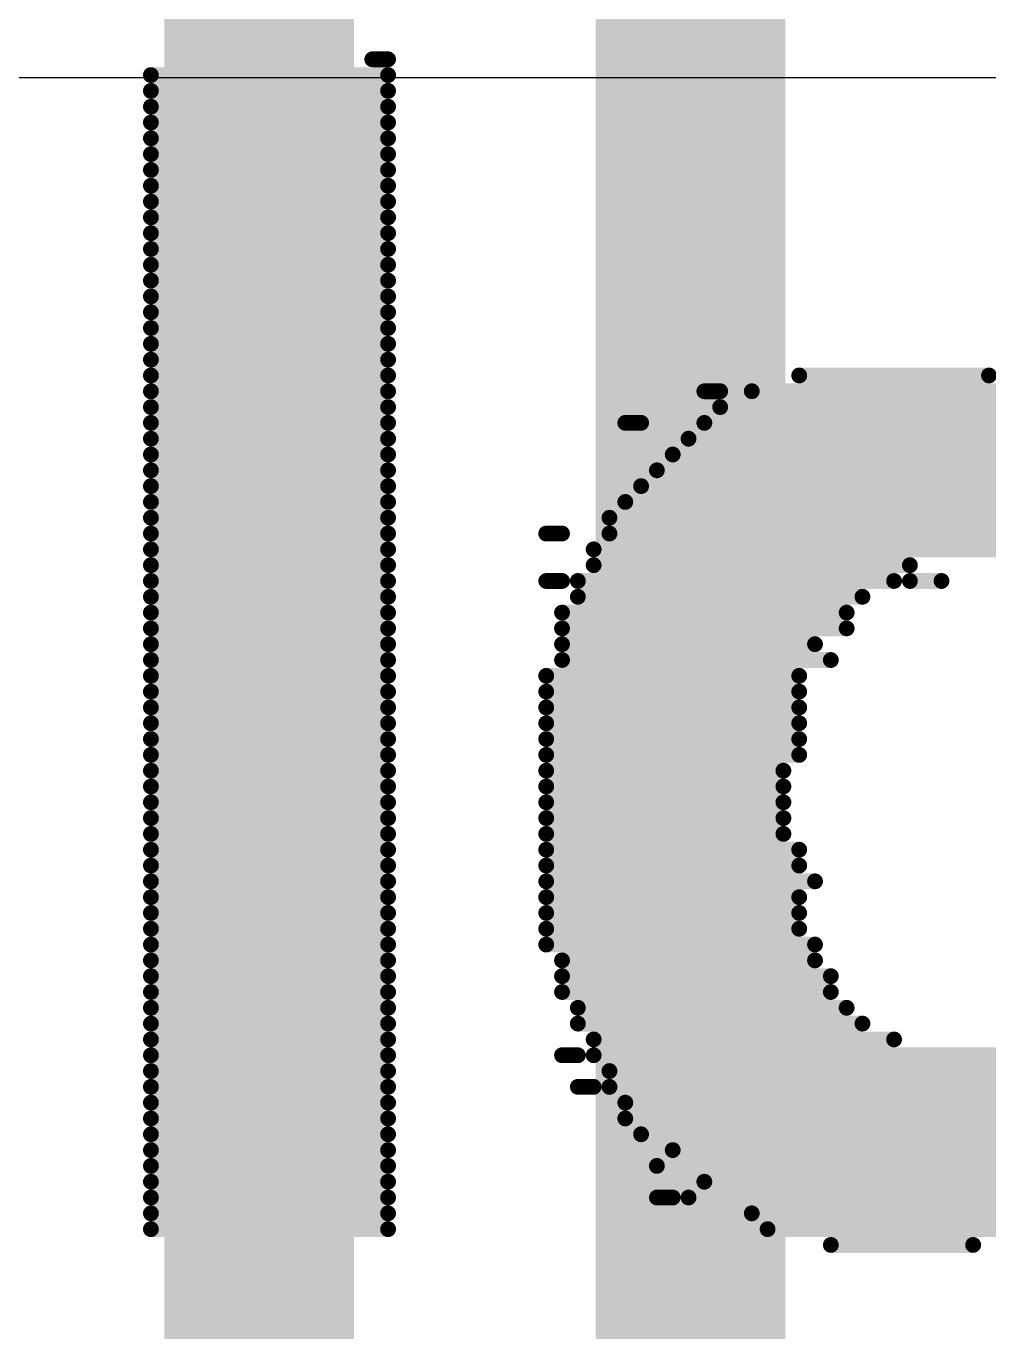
# Model space of a CAD drawing. Header units: inches. Extents: x -5 to 247, y -53 to 67.
# Drawn here: x 24.499 to 26.045, y -20.943 to -18.846 of the extents above; entities that cross this region are included whole.
import ezdxf

# ---------------------------------------------------------------- set-up
doc = ezdxf.new("R2010")
doc.units = ezdxf.units.IN
for name, color, linetype in [('Bottom Layer', 5, 'Continuous'), ('Bottom Overlay', 54, 'Continuous'), ('Top Layer', 1, 'Continuous')]:
    doc.layers.add(name, color=color, linetype=linetype)

msp = doc.modelspace()

# ---------------------------------------------------------------- linework, layer by layer
at = {"layer": 'Bottom Layer'}
msp.add_line((20.8785, -18.928), (27.3733, -18.928), dxfattribs=at)
at = {"layer": 'Bottom Overlay'}
for points in [[(25.0547, -18.8988, 0.0254, 0.0254, 0), (25.0801, -18.8988, 0.0254, 0.0254, 0)], [(24.6991, -18.9242, 0.0254, 0.0254, 0), (25.0801, -18.9242, 0.0254, 0.0254, 0)], [(24.6991, -18.9496, 0.0254, 0.0254, 0), (25.0801, -18.9496, 0.0254, 0.0254, 0)], [(24.6991, -18.975, 0.0254, 0.0254, 0), (25.0801, -18.975, 0.0254, 0.0254, 0)], [(24.6991, -19.0004, 0.0254, 0.0254, 0), (25.0801, -19.0004, 0.0254, 0.0254, 0)], [(24.6991, -19.0258, 0.0254, 0.0254, 0), (25.0801, -19.0258, 0.0254, 0.0254, 0)], [(24.6991, -19.0512, 0.0254, 0.0254, 0), (25.0801, -19.0512, 0.0254, 0.0254, 0)], [(24.6991, -19.0766, 0.0254, 0.0254, 0), (25.0801, -19.0766, 0.0254, 0.0254, 0)], [(24.6991, -19.102, 0.0254, 0.0254, 0), (25.0801, -19.102, 0.0254, 0.0254, 0)], [(24.6991, -19.1274, 0.0254, 0.0254, 0), (25.0801, -19.1274, 0.0254, 0.0254, 0)], [(24.6991, -19.1528, 0.0254, 0.0254, 0), (25.0801, -19.1528, 0.0254, 0.0254, 0)], [(24.6991, -19.1782, 0.0254, 0.0254, 0), (25.0801, -19.1782, 0.0254, 0.0254, 0)], [(24.6991, -19.2036, 0.0254, 0.0254, 0), (25.0801, -19.2036, 0.0254, 0.0254, 0)], [(24.6991, -19.229, 0.0254, 0.0254, 0), (25.0801, -19.229, 0.0254, 0.0254, 0)], [(24.6991, -19.2544, 0.0254, 0.0254, 0), (25.0801, -19.2544, 0.0254, 0.0254, 0)], [(24.6991, -19.2798, 0.0254, 0.0254, 0), (25.0801, -19.2798, 0.0254, 0.0254, 0)], [(24.6991, -19.3052, 0.0254, 0.0254, 0), (25.0801, -19.3052, 0.0254, 0.0254, 0)], [(24.6991, -19.3306, 0.0254, 0.0254, 0), (25.0801, -19.3306, 0.0254, 0.0254, 0)], [(24.6991, -19.356, 0.0254, 0.0254, 0), (25.0801, -19.356, 0.0254, 0.0254, 0)], [(24.6991, -19.3814, 0.0254, 0.0254, 0), (25.0801, -19.3814, 0.0254, 0.0254, 0)], [(24.6991, -19.4068, 0.0254, 0.0254, 0), (25.0801, -19.4068, 0.0254, 0.0254, 0)], [(25.7405, -19.4068, 0.0254, 0.0254, 0), (26.0453, -19.4068, 0.0254, 0.0254, 0)], [(24.6991, -19.4322, 0.0254, 0.0254, 0), (25.0801, -19.4322, 0.0254, 0.0254, 0)], [(25.5881, -19.4322, 0.0254, 0.0254, 0), (25.6135, -19.4322, 0.0254, 0.0254, 0)], [(25.6643, -19.4322, 0.0254, 0.0254, 0), (26.1215, -19.4322, 0.0254, 0.0254, 0)], [(24.6991, -19.4576, 0.0254, 0.0254, 0), (25.0801, -19.4576, 0.0254, 0.0254, 0)], [(25.6135, -19.4576, 0.0254, 0.0254, 0), (26.1723, -19.4576, 0.0254, 0.0254, 0)], [(24.6991, -19.483, 0.0254, 0.0254, 0), (25.0801, -19.483, 0.0254, 0.0254, 0)], [(25.4611, -19.483, 0.0254, 0.0254, 0), (25.4865, -19.483, 0.0254, 0.0254, 0)], [(25.5881, -19.483, 0.0254, 0.0254, 0), (26.1977, -19.483, 0.0254, 0.0254, 0)], [(24.6991, -19.5084, 0.0254, 0.0254, 0), (25.0801, -19.5084, 0.0254, 0.0254, 0)], [(25.5627, -19.5084, 0.0254, 0.0254, 0), (26.2231, -19.5084, 0.0254, 0.0254, 0)], [(24.6991, -19.5338, 0.0254, 0.0254, 0), (25.0801, -19.5338, 0.0254, 0.0254, 0)], [(25.5373, -19.5338, 0.0254, 0.0254, 0), (26.2739, -19.5338, 0.0254, 0.0254, 0)], [(24.6991, -19.5592, 0.0254, 0.0254, 0), (25.0801, -19.5592, 0.0254, 0.0254, 0)], [(25.5119, -19.5592, 0.0254, 0.0254, 0), (26.6549, -19.5592, 0.0254, 0.0254, 0)], [(24.6991, -19.5846, 0.0254, 0.0254, 0), (25.0801, -19.5846, 0.0254, 0.0254, 0)], [(25.4865, -19.5846, 0.0254, 0.0254, 0), (26.6549, -19.5846, 0.0254, 0.0254, 0)], [(24.6991, -19.61, 0.0254, 0.0254, 0), (25.0801, -19.61, 0.0254, 0.0254, 0)], [(25.4611, -19.61, 0.0254, 0.0254, 0), (26.6549, -19.61, 0.0254, 0.0254, 0)], [(24.6991, -19.6354, 0.0254, 0.0254, 0), (25.0801, -19.6354, 0.0254, 0.0254, 0)], [(25.4357, -19.6354, 0.0254, 0.0254, 0), (26.6549, -19.6354, 0.0254, 0.0254, 0)], [(24.6991, -19.6608, 0.0254, 0.0254, 0), (25.0801, -19.6608, 0.0254, 0.0254, 0)], [(25.3341, -19.6608, 0.0254, 0.0254, 0), (25.3595, -19.6608, 0.0254, 0.0254, 0)], [(25.4357, -19.6608, 0.0254, 0.0254, 0), (26.6549, -19.6608, 0.0254, 0.0254, 0)], [(24.6991, -19.6862, 0.0254, 0.0254, 0), (25.0801, -19.6862, 0.0254, 0.0254, 0)], [(25.4103, -19.6862, 0.0254, 0.0254, 0), (26.6549, -19.6862, 0.0254, 0.0254, 0)], [(24.6991, -19.7116, 0.0254, 0.0254, 0), (25.0801, -19.7116, 0.0254, 0.0254, 0)], [(25.4103, -19.7116, 0.0254, 0.0254, 0), (25.9183, -19.7116, 0.0254, 0.0254, 0)], [(24.6991, -19.737, 0.0254, 0.0254, 0), (25.0801, -19.737, 0.0254, 0.0254, 0)], [(25.3341, -19.737, 0.0254, 0.0254, 0), (25.3595, -19.737, 0.0254, 0.0254, 0)], [(25.3849, -19.737, 0.0254, 0.0254, 0), (25.8929, -19.737, 0.0254, 0.0254, 0)], [(25.9183, -19.737, 0.0254, 0.0254, 0), (25.9691, -19.737, 0.0254, 0.0254, 0)], [(24.6991, -19.7624, 0.0254, 0.0254, 0), (25.0801, -19.7624, 0.0254, 0.0254, 0)], [(25.3849, -19.7624, 0.0254, 0.0254, 0), (25.8421, -19.7624, 0.0254, 0.0254, 0)], [(24.6991, -19.7878, 0.0254, 0.0254, 0), (25.0801, -19.7878, 0.0254, 0.0254, 0)], [(25.3595, -19.7878, 0.0254, 0.0254, 0), (25.8167, -19.7878, 0.0254, 0.0254, 0)], [(24.6991, -19.8132, 0.0254, 0.0254, 0), (25.0801, -19.8132, 0.0254, 0.0254, 0)], [(25.3595, -19.8132, 0.0254, 0.0254, 0), (25.8167, -19.8132, 0.0254, 0.0254, 0)], [(24.6991, -19.8386, 0.0254, 0.0254, 0), (25.0801, -19.8386, 0.0254, 0.0254, 0)], [(25.3595, -19.8386, 0.0254, 0.0254, 0), (25.7659, -19.8386, 0.0254, 0.0254, 0)], [(24.6991, -19.864, 0.0254, 0.0254, 0), (25.0801, -19.864, 0.0254, 0.0254, 0)], [(25.3595, -19.864, 0.0254, 0.0254, 0), (25.7913, -19.864, 0.0254, 0.0254, 0)], [(24.6991, -19.8894, 0.0254, 0.0254, 0), (25.0801, -19.8894, 0.0254, 0.0254, 0)], [(25.3341, -19.8894, 0.0254, 0.0254, 0), (25.7405, -19.8894, 0.0254, 0.0254, 0)], [(24.6991, -19.9148, 0.0254, 0.0254, 0), (25.0801, -19.9148, 0.0254, 0.0254, 0)], [(25.3341, -19.9148, 0.0254, 0.0254, 0), (25.7405, -19.9148, 0.0254, 0.0254, 0)], [(24.6991, -19.9402, 0.0254, 0.0254, 0), (25.0801, -19.9402, 0.0254, 0.0254, 0)], [(25.3341, -19.9402, 0.0254, 0.0254, 0), (25.7405, -19.9402, 0.0254, 0.0254, 0)], [(24.6991, -19.9656, 0.0254, 0.0254, 0), (25.0801, -19.9656, 0.0254, 0.0254, 0)], [(25.3341, -19.9656, 0.0254, 0.0254, 0), (25.7405, -19.9656, 0.0254, 0.0254, 0)], [(24.6991, -19.991, 0.0254, 0.0254, 0), (25.0801, -19.991, 0.0254, 0.0254, 0)], [(25.3341, -19.991, 0.0254, 0.0254, 0), (25.7405, -19.991, 0.0254, 0.0254, 0)], [(24.6991, -20.0164, 0.0254, 0.0254, 0), (25.0801, -20.0164, 0.0254, 0.0254, 0)], [(25.3341, -20.0164, 0.0254, 0.0254, 0), (25.7405, -20.0164, 0.0254, 0.0254, 0)], [(24.6991, -20.0418, 0.0254, 0.0254, 0), (25.0801, -20.0418, 0.0254, 0.0254, 0)], [(25.3341, -20.0418, 0.0254, 0.0254, 0), (25.7151, -20.0418, 0.0254, 0.0254, 0)], [(24.6991, -20.0672, 0.0254, 0.0254, 0), (25.0801, -20.0672, 0.0254, 0.0254, 0)], [(25.3341, -20.0672, 0.0254, 0.0254, 0), (25.7151, -20.0672, 0.0254, 0.0254, 0)], [(24.6991, -20.0926, 0.0254, 0.0254, 0), (25.0801, -20.0926, 0.0254, 0.0254, 0)], [(25.3341, -20.0926, 0.0254, 0.0254, 0), (25.7151, -20.0926, 0.0254, 0.0254, 0)], [(24.6991, -20.118, 0.0254, 0.0254, 0), (25.0801, -20.118, 0.0254, 0.0254, 0)], [(25.3341, -20.118, 0.0254, 0.0254, 0), (25.7151, -20.118, 0.0254, 0.0254, 0)], [(24.6991, -20.1434, 0.0254, 0.0254, 0), (25.0801, -20.1434, 0.0254, 0.0254, 0)], [(25.3341, -20.1434, 0.0254, 0.0254, 0), (25.7151, -20.1434, 0.0254, 0.0254, 0)], [(24.6991, -20.1688, 0.0254, 0.0254, 0), (25.0801, -20.1688, 0.0254, 0.0254, 0)], [(25.3341, -20.1688, 0.0254, 0.0254, 0), (25.7405, -20.1688, 0.0254, 0.0254, 0)], [(24.6991, -20.1942, 0.0254, 0.0254, 0), (25.0801, -20.1942, 0.0254, 0.0254, 0)], [(25.3341, -20.1942, 0.0254, 0.0254, 0), (25.7405, -20.1942, 0.0254, 0.0254, 0)], [(24.6991, -20.2196, 0.0254, 0.0254, 0), (25.0801, -20.2196, 0.0254, 0.0254, 0)], [(25.3341, -20.2196, 0.0254, 0.0254, 0), (25.7659, -20.2196, 0.0254, 0.0254, 0)], [(24.6991, -20.245, 0.0254, 0.0254, 0), (25.0801, -20.245, 0.0254, 0.0254, 0)], [(25.3341, -20.245, 0.0254, 0.0254, 0), (25.7405, -20.245, 0.0254, 0.0254, 0)], [(24.6991, -20.2704, 0.0254, 0.0254, 0), (25.0801, -20.2704, 0.0254, 0.0254, 0)], [(25.3341, -20.2704, 0.0254, 0.0254, 0), (25.7405, -20.2704, 0.0254, 0.0254, 0)], [(24.6991, -20.2958, 0.0254, 0.0254, 0), (25.0801, -20.2958, 0.0254, 0.0254, 0)], [(25.3341, -20.2958, 0.0254, 0.0254, 0), (25.7405, -20.2958, 0.0254, 0.0254, 0)], [(24.6991, -20.3212, 0.0254, 0.0254, 0), (25.0801, -20.3212, 0.0254, 0.0254, 0)], [(25.3341, -20.3212, 0.0254, 0.0254, 0), (25.7659, -20.3212, 0.0254, 0.0254, 0)], [(24.6991, -20.3466, 0.0254, 0.0254, 0), (25.0801, -20.3466, 0.0254, 0.0254, 0)], [(25.3595, -20.3466, 0.0254, 0.0254, 0), (25.7659, -20.3466, 0.0254, 0.0254, 0)], [(24.6991, -20.372, 0.0254, 0.0254, 0), (25.0801, -20.372, 0.0254, 0.0254, 0)], [(25.3595, -20.372, 0.0254, 0.0254, 0), (25.7913, -20.372, 0.0254, 0.0254, 0)], [(24.6991, -20.3974, 0.0254, 0.0254, 0), (25.0801, -20.3974, 0.0254, 0.0254, 0)], [(25.3595, -20.3974, 0.0254, 0.0254, 0), (25.7913, -20.3974, 0.0254, 0.0254, 0)], [(24.6991, -20.4228, 0.0254, 0.0254, 0), (25.0801, -20.4228, 0.0254, 0.0254, 0)], [(25.3849, -20.4228, 0.0254, 0.0254, 0), (25.8167, -20.4228, 0.0254, 0.0254, 0)], [(24.6991, -20.4482, 0.0254, 0.0254, 0), (25.0801, -20.4482, 0.0254, 0.0254, 0)], [(25.3849, -20.4482, 0.0254, 0.0254, 0), (25.8421, -20.4482, 0.0254, 0.0254, 0)], [(24.6991, -20.4736, 0.0254, 0.0254, 0), (25.0801, -20.4736, 0.0254, 0.0254, 0)], [(25.4103, -20.4736, 0.0254, 0.0254, 0), (25.8929, -20.4736, 0.0254, 0.0254, 0)], [(24.6991, -20.499, 0.0254, 0.0254, 0), (25.0801, -20.499, 0.0254, 0.0254, 0)], [(25.3595, -20.499, 0.0254, 0.0254, 0), (25.3849, -20.499, 0.0254, 0.0254, 0)], [(25.4103, -20.499, 0.0254, 0.0254, 0), (26.6549, -20.499, 0.0254, 0.0254, 0)], [(24.6991, -20.5244, 0.0254, 0.0254, 0), (25.0801, -20.5244, 0.0254, 0.0254, 0)], [(25.4357, -20.5244, 0.0254, 0.0254, 0), (26.6549, -20.5244, 0.0254, 0.0254, 0)], [(24.6991, -20.5498, 0.0254, 0.0254, 0), (25.0801, -20.5498, 0.0254, 0.0254, 0)], [(25.3849, -20.5498, 0.0254, 0.0254, 0), (25.4103, -20.5498, 0.0254, 0.0254, 0)], [(25.4357, -20.5498, 0.0254, 0.0254, 0), (26.6549, -20.5498, 0.0254, 0.0254, 0)], [(24.6991, -20.5752, 0.0254, 0.0254, 0), (25.0801, -20.5752, 0.0254, 0.0254, 0)], [(25.4611, -20.5752, 0.0254, 0.0254, 0), (26.6549, -20.5752, 0.0254, 0.0254, 0)], [(24.6991, -20.6006, 0.0254, 0.0254, 0), (25.0801, -20.6006, 0.0254, 0.0254, 0)], [(25.4611, -20.6006, 0.0254, 0.0254, 0), (26.6549, -20.6006, 0.0254, 0.0254, 0)], [(24.6991, -20.626, 0.0254, 0.0254, 0), (25.0801, -20.626, 0.0254, 0.0254, 0)], [(25.4865, -20.626, 0.0254, 0.0254, 0), (26.6549, -20.626, 0.0254, 0.0254, 0)], [(24.6991, -20.6514, 0.0254, 0.0254, 0), (25.0801, -20.6514, 0.0254, 0.0254, 0)], [(25.5373, -20.6514, 0.0254, 0.0254, 0), (26.6549, -20.6514, 0.0254, 0.0254, 0)], [(24.6991, -20.6768, 0.0254, 0.0254, 0), (25.0801, -20.6768, 0.0254, 0.0254, 0)], [(25.5119, -20.6768, 0.0254, 0.0254, 0), (26.2485, -20.6768, 0.0254, 0.0254, 0)], [(24.6991, -20.7022, 0.0254, 0.0254, 0), (25.0801, -20.7022, 0.0254, 0.0254, 0)], [(25.5881, -20.7022, 0.0254, 0.0254, 0), (26.2231, -20.7022, 0.0254, 0.0254, 0)], [(24.6991, -20.7276, 0.0254, 0.0254, 0), (25.0801, -20.7276, 0.0254, 0.0254, 0)], [(25.5119, -20.7276, 0.0254, 0.0254, 0), (25.5373, -20.7276, 0.0254, 0.0254, 0)], [(25.5627, -20.7276, 0.0254, 0.0254, 0), (26.1723, -20.7276, 0.0254, 0.0254, 0)], [(24.6991, -20.753, 0.0254, 0.0254, 0), (25.0801, -20.753, 0.0254, 0.0254, 0)], [(25.6643, -20.753, 0.0254, 0.0254, 0), (26.1469, -20.753, 0.0254, 0.0254, 0)], [(24.6991, -20.7784, 0.0254, 0.0254, 0), (25.0801, -20.7784, 0.0254, 0.0254, 0)], [(25.6897, -20.7784, 0.0254, 0.0254, 0), (26.0961, -20.7784, 0.0254, 0.0254, 0)], [(25.7913, -20.8038, 0.0254, 0.0254, 0), (26.0199, -20.8038, 0.0254, 0.0254, 0)]]:
    msp.add_lwpolyline(points, format="xyseb", dxfattribs=at)
for points in [[(25.0483, -18.8988, 0.0127, 0.0127, 1), (25.061, -18.8988, 0.0127, 0.0127, 1)], [(25.0737, -18.8988, 0.0127, 0.0127, 1), (25.0864, -18.8988, 0.0127, 0.0127, 1)], [(24.6927, -18.9242, 0.0127, 0.0127, 1), (24.7054, -18.9242, 0.0127, 0.0127, 1)], [(25.0737, -18.9242, 0.0127, 0.0127, 1), (25.0864, -18.9242, 0.0127, 0.0127, 1)], [(24.6927, -18.9496, 0.0127, 0.0127, 1), (24.7054, -18.9496, 0.0127, 0.0127, 1)], [(25.0737, -18.9496, 0.0127, 0.0127, 1), (25.0864, -18.9496, 0.0127, 0.0127, 1)], [(24.6927, -18.975, 0.0127, 0.0127, 1), (24.7054, -18.975, 0.0127, 0.0127, 1)], [(25.0737, -18.975, 0.0127, 0.0127, 1), (25.0864, -18.975, 0.0127, 0.0127, 1)], [(24.6927, -19.0004, 0.0127, 0.0127, 1), (24.7054, -19.0004, 0.0127, 0.0127, 1)], [(25.0737, -19.0004, 0.0127, 0.0127, 1), (25.0864, -19.0004, 0.0127, 0.0127, 1)], [(24.6927, -19.0258, 0.0127, 0.0127, 1), (24.7054, -19.0258, 0.0127, 0.0127, 1)], [(25.0737, -19.0258, 0.0127, 0.0127, 1), (25.0864, -19.0258, 0.0127, 0.0127, 1)], [(24.6927, -19.0512, 0.0127, 0.0127, 1), (24.7054, -19.0512, 0.0127, 0.0127, 1)], [(25.0737, -19.0512, 0.0127, 0.0127, 1), (25.0864, -19.0512, 0.0127, 0.0127, 1)], [(24.6927, -19.0766, 0.0127, 0.0127, 1), (24.7054, -19.0766, 0.0127, 0.0127, 1)], [(25.0737, -19.0766, 0.0127, 0.0127, 1), (25.0864, -19.0766, 0.0127, 0.0127, 1)], [(24.6927, -19.102, 0.0127, 0.0127, 1), (24.7054, -19.102, 0.0127, 0.0127, 1)], [(25.0737, -19.102, 0.0127, 0.0127, 1), (25.0864, -19.102, 0.0127, 0.0127, 1)], [(24.6927, -19.1274, 0.0127, 0.0127, 1), (24.7054, -19.1274, 0.0127, 0.0127, 1)], [(25.0737, -19.1274, 0.0127, 0.0127, 1), (25.0864, -19.1274, 0.0127, 0.0127, 1)], [(24.6927, -19.1528, 0.0127, 0.0127, 1), (24.7054, -19.1528, 0.0127, 0.0127, 1)], [(25.0737, -19.1528, 0.0127, 0.0127, 1), (25.0864, -19.1528, 0.0127, 0.0127, 1)], [(24.6927, -19.1782, 0.0127, 0.0127, 1), (24.7054, -19.1782, 0.0127, 0.0127, 1)], [(25.0737, -19.1782, 0.0127, 0.0127, 1), (25.0864, -19.1782, 0.0127, 0.0127, 1)], [(24.6927, -19.2036, 0.0127, 0.0127, 1), (24.7054, -19.2036, 0.0127, 0.0127, 1)], [(25.0737, -19.2036, 0.0127, 0.0127, 1), (25.0864, -19.2036, 0.0127, 0.0127, 1)], [(24.6927, -19.229, 0.0127, 0.0127, 1), (24.7054, -19.229, 0.0127, 0.0127, 1)], [(25.0737, -19.229, 0.0127, 0.0127, 1), (25.0864, -19.229, 0.0127, 0.0127, 1)], [(24.6927, -19.2544, 0.0127, 0.0127, 1), (24.7054, -19.2544, 0.0127, 0.0127, 1)], [(25.0737, -19.2544, 0.0127, 0.0127, 1), (25.0864, -19.2544, 0.0127, 0.0127, 1)], [(24.6927, -19.2798, 0.0127, 0.0127, 1), (24.7054, -19.2798, 0.0127, 0.0127, 1)], [(25.0737, -19.2798, 0.0127, 0.0127, 1), (25.0864, -19.2798, 0.0127, 0.0127, 1)], [(24.6927, -19.3052, 0.0127, 0.0127, 1), (24.7054, -19.3052, 0.0127, 0.0127, 1)], [(25.0737, -19.3052, 0.0127, 0.0127, 1), (25.0864, -19.3052, 0.0127, 0.0127, 1)], [(24.6927, -19.3306, 0.0127, 0.0127, 1), (24.7054, -19.3306, 0.0127, 0.0127, 1)], [(25.0737, -19.3306, 0.0127, 0.0127, 1), (25.0864, -19.3306, 0.0127, 0.0127, 1)], [(24.6927, -19.356, 0.0127, 0.0127, 1), (24.7054, -19.356, 0.0127, 0.0127, 1)], [(25.0737, -19.356, 0.0127, 0.0127, 1), (25.0864, -19.356, 0.0127, 0.0127, 1)], [(24.6927, -19.3814, 0.0127, 0.0127, 1), (24.7054, -19.3814, 0.0127, 0.0127, 1)], [(25.0737, -19.3814, 0.0127, 0.0127, 1), (25.0864, -19.3814, 0.0127, 0.0127, 1)], [(24.6927, -19.4068, 0.0127, 0.0127, 1), (24.7054, -19.4068, 0.0127, 0.0127, 1)], [(25.0737, -19.4068, 0.0127, 0.0127, 1), (25.0864, -19.4068, 0.0127, 0.0127, 1)], [(25.7341, -19.4068, 0.0127, 0.0127, 1), (25.7468, -19.4068, 0.0127, 0.0127, 1)], [(26.0389, -19.4068, 0.0127, 0.0127, 1), (26.0516, -19.4068, 0.0127, 0.0127, 1)], [(24.6927, -19.4322, 0.0127, 0.0127, 1), (24.7054, -19.4322, 0.0127, 0.0127, 1)], [(25.0737, -19.4322, 0.0127, 0.0127, 1), (25.0864, -19.4322, 0.0127, 0.0127, 1)], [(25.5817, -19.4322, 0.0127, 0.0127, 1), (25.5944, -19.4322, 0.0127, 0.0127, 1)], [(25.6071, -19.4322, 0.0127, 0.0127, 1), (25.6198, -19.4322, 0.0127, 0.0127, 1)], [(25.6579, -19.4322, 0.0127, 0.0127, 1), (25.6706, -19.4322, 0.0127, 0.0127, 1)], [(24.6927, -19.4576, 0.0127, 0.0127, 1), (24.7054, -19.4576, 0.0127, 0.0127, 1)], [(25.0737, -19.4576, 0.0127, 0.0127, 1), (25.0864, -19.4576, 0.0127, 0.0127, 1)], [(25.6071, -19.4576, 0.0127, 0.0127, 1), (25.6198, -19.4576, 0.0127, 0.0127, 1)], [(24.6927, -19.483, 0.0127, 0.0127, 1), (24.7054, -19.483, 0.0127, 0.0127, 1)], [(25.0737, -19.483, 0.0127, 0.0127, 1), (25.0864, -19.483, 0.0127, 0.0127, 1)], [(25.4547, -19.483, 0.0127, 0.0127, 1), (25.4674, -19.483, 0.0127, 0.0127, 1)], [(25.4801, -19.483, 0.0127, 0.0127, 1), (25.4928, -19.483, 0.0127, 0.0127, 1)], [(25.5817, -19.483, 0.0127, 0.0127, 1), (25.5944, -19.483, 0.0127, 0.0127, 1)], [(24.6927, -19.5084, 0.0127, 0.0127, 1), (24.7054, -19.5084, 0.0127, 0.0127, 1)], [(25.0737, -19.5084, 0.0127, 0.0127, 1), (25.0864, -19.5084, 0.0127, 0.0127, 1)], [(25.5563, -19.5084, 0.0127, 0.0127, 1), (25.569, -19.5084, 0.0127, 0.0127, 1)], [(24.6927, -19.5338, 0.0127, 0.0127, 1), (24.7054, -19.5338, 0.0127, 0.0127, 1)], [(25.0737, -19.5338, 0.0127, 0.0127, 1), (25.0864, -19.5338, 0.0127, 0.0127, 1)], [(25.5309, -19.5338, 0.0127, 0.0127, 1), (25.5436, -19.5338, 0.0127, 0.0127, 1)], [(24.6927, -19.5592, 0.0127, 0.0127, 1), (24.7054, -19.5592, 0.0127, 0.0127, 1)], [(25.0737, -19.5592, 0.0127, 0.0127, 1), (25.0864, -19.5592, 0.0127, 0.0127, 1)], [(25.5055, -19.5592, 0.0127, 0.0127, 1), (25.5182, -19.5592, 0.0127, 0.0127, 1)], [(24.6927, -19.5846, 0.0127, 0.0127, 1), (24.7054, -19.5846, 0.0127, 0.0127, 1)], [(25.0737, -19.5846, 0.0127, 0.0127, 1), (25.0864, -19.5846, 0.0127, 0.0127, 1)], [(25.4801, -19.5846, 0.0127, 0.0127, 1), (25.4928, -19.5846, 0.0127, 0.0127, 1)], [(24.6927, -19.61, 0.0127, 0.0127, 1), (24.7054, -19.61, 0.0127, 0.0127, 1)], [(25.0737, -19.61, 0.0127, 0.0127, 1), (25.0864, -19.61, 0.0127, 0.0127, 1)], [(25.4547, -19.61, 0.0127, 0.0127, 1), (25.4674, -19.61, 0.0127, 0.0127, 1)], [(24.6927, -19.6354, 0.0127, 0.0127, 1), (24.7054, -19.6354, 0.0127, 0.0127, 1)], [(25.0737, -19.6354, 0.0127, 0.0127, 1), (25.0864, -19.6354, 0.0127, 0.0127, 1)], [(25.4293, -19.6354, 0.0127, 0.0127, 1), (25.442, -19.6354, 0.0127, 0.0127, 1)], [(24.6927, -19.6608, 0.0127, 0.0127, 1), (24.7054, -19.6608, 0.0127, 0.0127, 1)], [(25.0737, -19.6608, 0.0127, 0.0127, 1), (25.0864, -19.6608, 0.0127, 0.0127, 1)], [(25.3277, -19.6608, 0.0127, 0.0127, 1), (25.3404, -19.6608, 0.0127, 0.0127, 1)], [(25.3531, -19.6608, 0.0127, 0.0127, 1), (25.3658, -19.6608, 0.0127, 0.0127, 1)], [(25.4293, -19.6608, 0.0127, 0.0127, 1), (25.442, -19.6608, 0.0127, 0.0127, 1)], [(24.6927, -19.6862, 0.0127, 0.0127, 1), (24.7054, -19.6862, 0.0127, 0.0127, 1)], [(25.0737, -19.6862, 0.0127, 0.0127, 1), (25.0864, -19.6862, 0.0127, 0.0127, 1)], [(25.4039, -19.6862, 0.0127, 0.0127, 1), (25.4166, -19.6862, 0.0127, 0.0127, 1)], [(24.6927, -19.7116, 0.0127, 0.0127, 1), (24.7054, -19.7116, 0.0127, 0.0127, 1)], [(25.0737, -19.7116, 0.0127, 0.0127, 1), (25.0864, -19.7116, 0.0127, 0.0127, 1)], [(25.4039, -19.7116, 0.0127, 0.0127, 1), (25.4166, -19.7116, 0.0127, 0.0127, 1)], [(25.9119, -19.7116, 0.0127, 0.0127, 1), (25.9246, -19.7116, 0.0127, 0.0127, 1)], [(24.6927, -19.737, 0.0127, 0.0127, 1), (24.7054, -19.737, 0.0127, 0.0127, 1)], [(25.0737, -19.737, 0.0127, 0.0127, 1), (25.0864, -19.737, 0.0127, 0.0127, 1)], [(25.3277, -19.737, 0.0127, 0.0127, 1), (25.3404, -19.737, 0.0127, 0.0127, 1)], [(25.3531, -19.737, 0.0127, 0.0127, 1), (25.3658, -19.737, 0.0127, 0.0127, 1)], [(25.3785, -19.737, 0.0127, 0.0127, 1), (25.3912, -19.737, 0.0127, 0.0127, 1)], [(25.8865, -19.737, 0.0127, 0.0127, 1), (25.8992, -19.737, 0.0127, 0.0127, 1)], [(25.9119, -19.737, 0.0127, 0.0127, 1), (25.9246, -19.737, 0.0127, 0.0127, 1)], [(25.9627, -19.737, 0.0127, 0.0127, 1), (25.9754, -19.737, 0.0127, 0.0127, 1)], [(24.6927, -19.7624, 0.0127, 0.0127, 1), (24.7054, -19.7624, 0.0127, 0.0127, 1)], [(25.0737, -19.7624, 0.0127, 0.0127, 1), (25.0864, -19.7624, 0.0127, 0.0127, 1)], [(25.3785, -19.7624, 0.0127, 0.0127, 1), (25.3912, -19.7624, 0.0127, 0.0127, 1)], [(25.8357, -19.7624, 0.0127, 0.0127, 1), (25.8484, -19.7624, 0.0127, 0.0127, 1)], [(24.6927, -19.7878, 0.0127, 0.0127, 1), (24.7054, -19.7878, 0.0127, 0.0127, 1)], [(25.0737, -19.7878, 0.0127, 0.0127, 1), (25.0864, -19.7878, 0.0127, 0.0127, 1)], [(25.3531, -19.7878, 0.0127, 0.0127, 1), (25.3658, -19.7878, 0.0127, 0.0127, 1)], [(25.8103, -19.7878, 0.0127, 0.0127, 1), (25.823, -19.7878, 0.0127, 0.0127, 1)], [(24.6927, -19.8132, 0.0127, 0.0127, 1), (24.7054, -19.8132, 0.0127, 0.0127, 1)], [(25.0737, -19.8132, 0.0127, 0.0127, 1), (25.0864, -19.8132, 0.0127, 0.0127, 1)], [(25.3531, -19.8132, 0.0127, 0.0127, 1), (25.3658, -19.8132, 0.0127, 0.0127, 1)], [(25.8103, -19.8132, 0.0127, 0.0127, 1), (25.823, -19.8132, 0.0127, 0.0127, 1)], [(24.6927, -19.8386, 0.0127, 0.0127, 1), (24.7054, -19.8386, 0.0127, 0.0127, 1)], [(25.0737, -19.8386, 0.0127, 0.0127, 1), (25.0864, -19.8386, 0.0127, 0.0127, 1)], [(25.3531, -19.8386, 0.0127, 0.0127, 1), (25.3658, -19.8386, 0.0127, 0.0127, 1)], [(25.7595, -19.8386, 0.0127, 0.0127, 1), (25.7722, -19.8386, 0.0127, 0.0127, 1)], [(24.6927, -19.864, 0.0127, 0.0127, 1), (24.7054, -19.864, 0.0127, 0.0127, 1)], [(25.0737, -19.864, 0.0127, 0.0127, 1), (25.0864, -19.864, 0.0127, 0.0127, 1)], [(25.3531, -19.864, 0.0127, 0.0127, 1), (25.3658, -19.864, 0.0127, 0.0127, 1)], [(25.7849, -19.864, 0.0127, 0.0127, 1), (25.7976, -19.864, 0.0127, 0.0127, 1)], [(24.6927, -19.8894, 0.0127, 0.0127, 1), (24.7054, -19.8894, 0.0127, 0.0127, 1)], [(25.0737, -19.8894, 0.0127, 0.0127, 1), (25.0864, -19.8894, 0.0127, 0.0127, 1)], [(25.3277, -19.8894, 0.0127, 0.0127, 1), (25.3404, -19.8894, 0.0127, 0.0127, 1)], [(25.7341, -19.8894, 0.0127, 0.0127, 1), (25.7468, -19.8894, 0.0127, 0.0127, 1)], [(24.6927, -19.9148, 0.0127, 0.0127, 1), (24.7054, -19.9148, 0.0127, 0.0127, 1)], [(25.0737, -19.9148, 0.0127, 0.0127, 1), (25.0864, -19.9148, 0.0127, 0.0127, 1)], [(25.3277, -19.9148, 0.0127, 0.0127, 1), (25.3404, -19.9148, 0.0127, 0.0127, 1)], [(25.7341, -19.9148, 0.0127, 0.0127, 1), (25.7468, -19.9148, 0.0127, 0.0127, 1)], [(24.6927, -19.9402, 0.0127, 0.0127, 1), (24.7054, -19.9402, 0.0127, 0.0127, 1)], [(25.0737, -19.9402, 0.0127, 0.0127, 1), (25.0864, -19.9402, 0.0127, 0.0127, 1)], [(25.3277, -19.9402, 0.0127, 0.0127, 1), (25.3404, -19.9402, 0.0127, 0.0127, 1)], [(25.7341, -19.9402, 0.0127, 0.0127, 1), (25.7468, -19.9402, 0.0127, 0.0127, 1)], [(24.6927, -19.9656, 0.0127, 0.0127, 1), (24.7054, -19.9656, 0.0127, 0.0127, 1)], [(25.0737, -19.9656, 0.0127, 0.0127, 1), (25.0864, -19.9656, 0.0127, 0.0127, 1)], [(25.3277, -19.9656, 0.0127, 0.0127, 1), (25.3404, -19.9656, 0.0127, 0.0127, 1)], [(25.7341, -19.9656, 0.0127, 0.0127, 1), (25.7468, -19.9656, 0.0127, 0.0127, 1)], [(24.6927, -19.991, 0.0127, 0.0127, 1), (24.7054, -19.991, 0.0127, 0.0127, 1)], [(25.0737, -19.991, 0.0127, 0.0127, 1), (25.0864, -19.991, 0.0127, 0.0127, 1)], [(25.3277, -19.991, 0.0127, 0.0127, 1), (25.3404, -19.991, 0.0127, 0.0127, 1)], [(25.7341, -19.991, 0.0127, 0.0127, 1), (25.7468, -19.991, 0.0127, 0.0127, 1)], [(24.6927, -20.0164, 0.0127, 0.0127, 1), (24.7054, -20.0164, 0.0127, 0.0127, 1)], [(25.0737, -20.0164, 0.0127, 0.0127, 1), (25.0864, -20.0164, 0.0127, 0.0127, 1)], [(25.3277, -20.0164, 0.0127, 0.0127, 1), (25.3404, -20.0164, 0.0127, 0.0127, 1)], [(25.7341, -20.0164, 0.0127, 0.0127, 1), (25.7468, -20.0164, 0.0127, 0.0127, 1)], [(24.6927, -20.0418, 0.0127, 0.0127, 1), (24.7054, -20.0418, 0.0127, 0.0127, 1)], [(25.0737, -20.0418, 0.0127, 0.0127, 1), (25.0864, -20.0418, 0.0127, 0.0127, 1)], [(25.3277, -20.0418, 0.0127, 0.0127, 1), (25.3404, -20.0418, 0.0127, 0.0127, 1)], [(25.7087, -20.0418, 0.0127, 0.0127, 1), (25.7214, -20.0418, 0.0127, 0.0127, 1)], [(24.6927, -20.0672, 0.0127, 0.0127, 1), (24.7054, -20.0672, 0.0127, 0.0127, 1)], [(25.0737, -20.0672, 0.0127, 0.0127, 1), (25.0864, -20.0672, 0.0127, 0.0127, 1)], [(25.3277, -20.0672, 0.0127, 0.0127, 1), (25.3404, -20.0672, 0.0127, 0.0127, 1)], [(25.7087, -20.0672, 0.0127, 0.0127, 1), (25.7214, -20.0672, 0.0127, 0.0127, 1)], [(24.6927, -20.0926, 0.0127, 0.0127, 1), (24.7054, -20.0926, 0.0127, 0.0127, 1)], [(25.0737, -20.0926, 0.0127, 0.0127, 1), (25.0864, -20.0926, 0.0127, 0.0127, 1)], [(25.3277, -20.0926, 0.0127, 0.0127, 1), (25.3404, -20.0926, 0.0127, 0.0127, 1)], [(25.7087, -20.0926, 0.0127, 0.0127, 1), (25.7214, -20.0926, 0.0127, 0.0127, 1)], [(24.6927, -20.118, 0.0127, 0.0127, 1), (24.7054, -20.118, 0.0127, 0.0127, 1)], [(25.0737, -20.118, 0.0127, 0.0127, 1), (25.0864, -20.118, 0.0127, 0.0127, 1)], [(25.3277, -20.118, 0.0127, 0.0127, 1), (25.3404, -20.118, 0.0127, 0.0127, 1)], [(25.7087, -20.118, 0.0127, 0.0127, 1), (25.7214, -20.118, 0.0127, 0.0127, 1)], [(24.6927, -20.1434, 0.0127, 0.0127, 1), (24.7054, -20.1434, 0.0127, 0.0127, 1)], [(25.0737, -20.1434, 0.0127, 0.0127, 1), (25.0864, -20.1434, 0.0127, 0.0127, 1)], [(25.3277, -20.1434, 0.0127, 0.0127, 1), (25.3404, -20.1434, 0.0127, 0.0127, 1)], [(25.7087, -20.1434, 0.0127, 0.0127, 1), (25.7214, -20.1434, 0.0127, 0.0127, 1)], [(24.6927, -20.1688, 0.0127, 0.0127, 1), (24.7054, -20.1688, 0.0127, 0.0127, 1)], [(25.0737, -20.1688, 0.0127, 0.0127, 1), (25.0864, -20.1688, 0.0127, 0.0127, 1)], [(25.3277, -20.1688, 0.0127, 0.0127, 1), (25.3404, -20.1688, 0.0127, 0.0127, 1)], [(25.7341, -20.1688, 0.0127, 0.0127, 1), (25.7468, -20.1688, 0.0127, 0.0127, 1)], [(24.6927, -20.1942, 0.0127, 0.0127, 1), (24.7054, -20.1942, 0.0127, 0.0127, 1)], [(25.0737, -20.1942, 0.0127, 0.0127, 1), (25.0864, -20.1942, 0.0127, 0.0127, 1)], [(25.3277, -20.1942, 0.0127, 0.0127, 1), (25.3404, -20.1942, 0.0127, 0.0127, 1)], [(25.7341, -20.1942, 0.0127, 0.0127, 1), (25.7468, -20.1942, 0.0127, 0.0127, 1)], [(24.6927, -20.2196, 0.0127, 0.0127, 1), (24.7054, -20.2196, 0.0127, 0.0127, 1)], [(25.0737, -20.2196, 0.0127, 0.0127, 1), (25.0864, -20.2196, 0.0127, 0.0127, 1)], [(25.3277, -20.2196, 0.0127, 0.0127, 1), (25.3404, -20.2196, 0.0127, 0.0127, 1)], [(25.7595, -20.2196, 0.0127, 0.0127, 1), (25.7722, -20.2196, 0.0127, 0.0127, 1)], [(24.6927, -20.245, 0.0127, 0.0127, 1), (24.7054, -20.245, 0.0127, 0.0127, 1)], [(25.0737, -20.245, 0.0127, 0.0127, 1), (25.0864, -20.245, 0.0127, 0.0127, 1)], [(25.3277, -20.245, 0.0127, 0.0127, 1), (25.3404, -20.245, 0.0127, 0.0127, 1)], [(25.7341, -20.245, 0.0127, 0.0127, 1), (25.7468, -20.245, 0.0127, 0.0127, 1)], [(24.6927, -20.2704, 0.0127, 0.0127, 1), (24.7054, -20.2704, 0.0127, 0.0127, 1)], [(25.0737, -20.2704, 0.0127, 0.0127, 1), (25.0864, -20.2704, 0.0127, 0.0127, 1)], [(25.3277, -20.2704, 0.0127, 0.0127, 1), (25.3404, -20.2704, 0.0127, 0.0127, 1)], [(25.7341, -20.2704, 0.0127, 0.0127, 1), (25.7468, -20.2704, 0.0127, 0.0127, 1)], [(24.6927, -20.2958, 0.0127, 0.0127, 1), (24.7054, -20.2958, 0.0127, 0.0127, 1)], [(25.0737, -20.2958, 0.0127, 0.0127, 1), (25.0864, -20.2958, 0.0127, 0.0127, 1)], [(25.3277, -20.2958, 0.0127, 0.0127, 1), (25.3404, -20.2958, 0.0127, 0.0127, 1)], [(25.7341, -20.2958, 0.0127, 0.0127, 1), (25.7468, -20.2958, 0.0127, 0.0127, 1)], [(24.6927, -20.3212, 0.0127, 0.0127, 1), (24.7054, -20.3212, 0.0127, 0.0127, 1)], [(25.0737, -20.3212, 0.0127, 0.0127, 1), (25.0864, -20.3212, 0.0127, 0.0127, 1)], [(25.3277, -20.3212, 0.0127, 0.0127, 1), (25.3404, -20.3212, 0.0127, 0.0127, 1)], [(25.7595, -20.3212, 0.0127, 0.0127, 1), (25.7722, -20.3212, 0.0127, 0.0127, 1)], [(24.6927, -20.3466, 0.0127, 0.0127, 1), (24.7054, -20.3466, 0.0127, 0.0127, 1)], [(25.0737, -20.3466, 0.0127, 0.0127, 1), (25.0864, -20.3466, 0.0127, 0.0127, 1)], [(25.3531, -20.3466, 0.0127, 0.0127, 1), (25.3658, -20.3466, 0.0127, 0.0127, 1)], [(25.7595, -20.3466, 0.0127, 0.0127, 1), (25.7722, -20.3466, 0.0127, 0.0127, 1)], [(24.6927, -20.372, 0.0127, 0.0127, 1), (24.7054, -20.372, 0.0127, 0.0127, 1)], [(25.0737, -20.372, 0.0127, 0.0127, 1), (25.0864, -20.372, 0.0127, 0.0127, 1)], [(25.3531, -20.372, 0.0127, 0.0127, 1), (25.3658, -20.372, 0.0127, 0.0127, 1)], [(25.7849, -20.372, 0.0127, 0.0127, 1), (25.7976, -20.372, 0.0127, 0.0127, 1)], [(24.6927, -20.3974, 0.0127, 0.0127, 1), (24.7054, -20.3974, 0.0127, 0.0127, 1)], [(25.0737, -20.3974, 0.0127, 0.0127, 1), (25.0864, -20.3974, 0.0127, 0.0127, 1)], [(25.3531, -20.3974, 0.0127, 0.0127, 1), (25.3658, -20.3974, 0.0127, 0.0127, 1)], [(25.7849, -20.3974, 0.0127, 0.0127, 1), (25.7976, -20.3974, 0.0127, 0.0127, 1)], [(24.6927, -20.4228, 0.0127, 0.0127, 1), (24.7054, -20.4228, 0.0127, 0.0127, 1)], [(25.0737, -20.4228, 0.0127, 0.0127, 1), (25.0864, -20.4228, 0.0127, 0.0127, 1)], [(25.3785, -20.4228, 0.0127, 0.0127, 1), (25.3912, -20.4228, 0.0127, 0.0127, 1)], [(25.8103, -20.4228, 0.0127, 0.0127, 1), (25.823, -20.4228, 0.0127, 0.0127, 1)], [(24.6927, -20.4482, 0.0127, 0.0127, 1), (24.7054, -20.4482, 0.0127, 0.0127, 1)], [(25.0737, -20.4482, 0.0127, 0.0127, 1), (25.0864, -20.4482, 0.0127, 0.0127, 1)], [(25.3785, -20.4482, 0.0127, 0.0127, 1), (25.3912, -20.4482, 0.0127, 0.0127, 1)], [(25.8357, -20.4482, 0.0127, 0.0127, 1), (25.8484, -20.4482, 0.0127, 0.0127, 1)], [(24.6927, -20.4736, 0.0127, 0.0127, 1), (24.7054, -20.4736, 0.0127, 0.0127, 1)], [(25.0737, -20.4736, 0.0127, 0.0127, 1), (25.0864, -20.4736, 0.0127, 0.0127, 1)], [(25.4039, -20.4736, 0.0127, 0.0127, 1), (25.4166, -20.4736, 0.0127, 0.0127, 1)], [(25.8865, -20.4736, 0.0127, 0.0127, 1), (25.8992, -20.4736, 0.0127, 0.0127, 1)], [(24.6927, -20.499, 0.0127, 0.0127, 1), (24.7054, -20.499, 0.0127, 0.0127, 1)], [(25.0737, -20.499, 0.0127, 0.0127, 1), (25.0864, -20.499, 0.0127, 0.0127, 1)], [(25.3531, -20.499, 0.0127, 0.0127, 1), (25.3658, -20.499, 0.0127, 0.0127, 1)], [(25.3785, -20.499, 0.0127, 0.0127, 1), (25.3912, -20.499, 0.0127, 0.0127, 1)], [(25.4039, -20.499, 0.0127, 0.0127, 1), (25.4166, -20.499, 0.0127, 0.0127, 1)], [(24.6927, -20.5244, 0.0127, 0.0127, 1), (24.7054, -20.5244, 0.0127, 0.0127, 1)], [(25.0737, -20.5244, 0.0127, 0.0127, 1), (25.0864, -20.5244, 0.0127, 0.0127, 1)], [(25.4293, -20.5244, 0.0127, 0.0127, 1), (25.442, -20.5244, 0.0127, 0.0127, 1)], [(24.6927, -20.5498, 0.0127, 0.0127, 1), (24.7054, -20.5498, 0.0127, 0.0127, 1)], [(25.0737, -20.5498, 0.0127, 0.0127, 1), (25.0864, -20.5498, 0.0127, 0.0127, 1)], [(25.3785, -20.5498, 0.0127, 0.0127, 1), (25.3912, -20.5498, 0.0127, 0.0127, 1)], [(25.4039, -20.5498, 0.0127, 0.0127, 1), (25.4166, -20.5498, 0.0127, 0.0127, 1)], [(25.4293, -20.5498, 0.0127, 0.0127, 1), (25.442, -20.5498, 0.0127, 0.0127, 1)], [(24.6927, -20.5752, 0.0127, 0.0127, 1), (24.7054, -20.5752, 0.0127, 0.0127, 1)], [(25.0737, -20.5752, 0.0127, 0.0127, 1), (25.0864, -20.5752, 0.0127, 0.0127, 1)], [(25.4547, -20.5752, 0.0127, 0.0127, 1), (25.4674, -20.5752, 0.0127, 0.0127, 1)], [(24.6927, -20.6006, 0.0127, 0.0127, 1), (24.7054, -20.6006, 0.0127, 0.0127, 1)], [(25.0737, -20.6006, 0.0127, 0.0127, 1), (25.0864, -20.6006, 0.0127, 0.0127, 1)], [(25.4547, -20.6006, 0.0127, 0.0127, 1), (25.4674, -20.6006, 0.0127, 0.0127, 1)], [(24.6927, -20.626, 0.0127, 0.0127, 1), (24.7054, -20.626, 0.0127, 0.0127, 1)], [(25.0737, -20.626, 0.0127, 0.0127, 1), (25.0864, -20.626, 0.0127, 0.0127, 1)], [(25.4801, -20.626, 0.0127, 0.0127, 1), (25.4928, -20.626, 0.0127, 0.0127, 1)], [(24.6927, -20.6514, 0.0127, 0.0127, 1), (24.7054, -20.6514, 0.0127, 0.0127, 1)], [(25.0737, -20.6514, 0.0127, 0.0127, 1), (25.0864, -20.6514, 0.0127, 0.0127, 1)], [(25.5309, -20.6514, 0.0127, 0.0127, 1), (25.5436, -20.6514, 0.0127, 0.0127, 1)], [(24.6927, -20.6768, 0.0127, 0.0127, 1), (24.7054, -20.6768, 0.0127, 0.0127, 1)], [(25.0737, -20.6768, 0.0127, 0.0127, 1), (25.0864, -20.6768, 0.0127, 0.0127, 1)], [(25.5055, -20.6768, 0.0127, 0.0127, 1), (25.5182, -20.6768, 0.0127, 0.0127, 1)], [(24.6927, -20.7022, 0.0127, 0.0127, 1), (24.7054, -20.7022, 0.0127, 0.0127, 1)], [(25.0737, -20.7022, 0.0127, 0.0127, 1), (25.0864, -20.7022, 0.0127, 0.0127, 1)], [(25.5817, -20.7022, 0.0127, 0.0127, 1), (25.5944, -20.7022, 0.0127, 0.0127, 1)], [(24.6927, -20.7276, 0.0127, 0.0127, 1), (24.7054, -20.7276, 0.0127, 0.0127, 1)], [(25.0737, -20.7276, 0.0127, 0.0127, 1), (25.0864, -20.7276, 0.0127, 0.0127, 1)], [(25.5055, -20.7276, 0.0127, 0.0127, 1), (25.5182, -20.7276, 0.0127, 0.0127, 1)], [(25.5309, -20.7276, 0.0127, 0.0127, 1), (25.5436, -20.7276, 0.0127, 0.0127, 1)], [(25.5563, -20.7276, 0.0127, 0.0127, 1), (25.569, -20.7276, 0.0127, 0.0127, 1)], [(24.6927, -20.753, 0.0127, 0.0127, 1), (24.7054, -20.753, 0.0127, 0.0127, 1)], [(25.0737, -20.753, 0.0127, 0.0127, 1), (25.0864, -20.753, 0.0127, 0.0127, 1)], [(25.6579, -20.753, 0.0127, 0.0127, 1), (25.6706, -20.753, 0.0127, 0.0127, 1)], [(24.6927, -20.7784, 0.0127, 0.0127, 1), (24.7054, -20.7784, 0.0127, 0.0127, 1)], [(25.0737, -20.7784, 0.0127, 0.0127, 1), (25.0864, -20.7784, 0.0127, 0.0127, 1)], [(25.6833, -20.7784, 0.0127, 0.0127, 1), (25.696, -20.7784, 0.0127, 0.0127, 1)], [(25.7849, -20.8038, 0.0127, 0.0127, 1), (25.7976, -20.8038, 0.0127, 0.0127, 1)], [(26.0135, -20.8038, 0.0127, 0.0127, 1), (26.0262, -20.8038, 0.0127, 0.0127, 1)]]:
    msp.add_lwpolyline(points, format="xyseb", close=True, dxfattribs=at)
at = {"layer": 'Top Layer'}
for points in [[(24.873, -27.3928, 0.3048, 0.3048, 0), (24.873, -10.4235, 0.3048, 0.3048, 0)], [(25.566, -26.7548, 0.3048, 0.3048, 0), (25.566, -10.4274, 0.3048, 0.3048, 0)]]:
    msp.add_lwpolyline(points, format="xyseb", dxfattribs=at)

doc.saveas('drawing.dxf')
